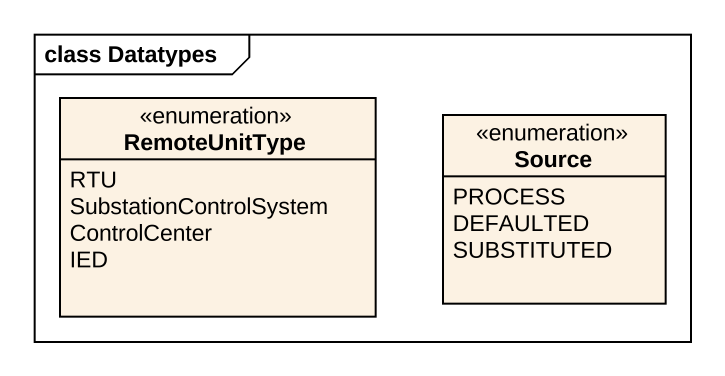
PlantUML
@startuml
mainframe class Datatypes
hide circle
hide empty members
enum RemoteUnitType {
  RTU
  SubstationControlSystem
  ControlCenter
  IED
}
enum Source {
  PROCESS
  DEFAULTED
  SUBSTITUTED
}
@enduml
